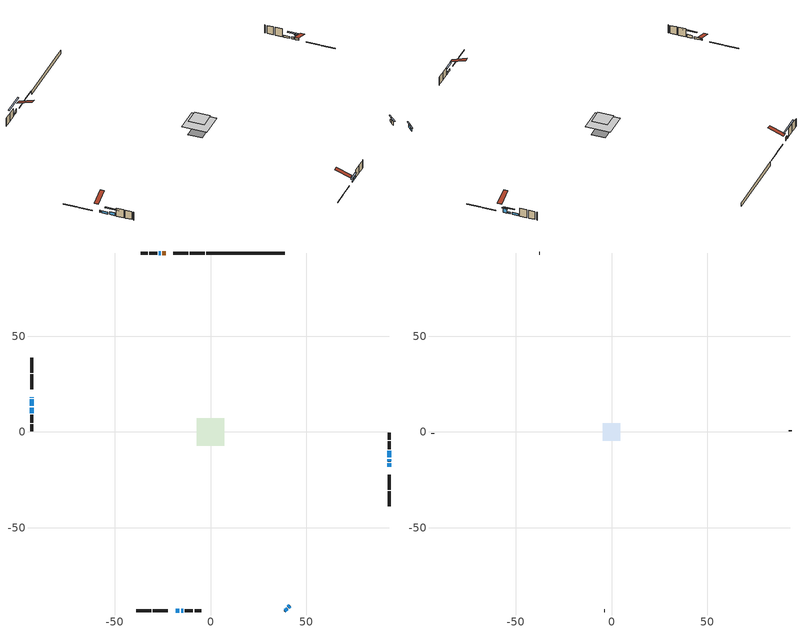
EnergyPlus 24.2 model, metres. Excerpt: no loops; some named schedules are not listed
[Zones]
conditioned space
 floor outside (Floor1 construction): -1.24,-1.24 -1.24,1.24 1.24,1.24 1.24,-1.24 z0.61
 floor adiabatic (AdiabaticFloorConstruction): -7.07,-7.07 -7.07,7.07 7.07,7.07 7.07,-7.07 z3.05
 floor foundation (Slab1 construction): -6.18,-4.03 -6.18,4.03 6.18,4.03 6.18,-4.03 z-1.68
 wall outside (RimJoist1 construction): -3.04,93.5 -10.77,93.5 / -38.73,-93.5 -31,-93.5 / -93.5,38.73 -93.5,31 / 93.5,-38.73 93.5,-31 z0.61:0.91
 wall outside (RimJoist2 construction): -11.7,93.5 -19.36,93.5 / -30.07,-93.5 -22.42,-93.5 / -93.5,30.07 -93.5,22.42 / 93.5,-30.07 93.5,-22.42 z0.61:0.91
 wall outside (AdiabaticWallConstruction 1): -23.51,93.5 -25.13,93.5 z0.61:2.64
 wall outside (AdiabaticWallConstruction): -93.5,18.27 -93.5,17.99 / -93.5,17.06 -93.5,13.67 / -15.41,-93.5 -14.26,-93.5 / 93.5,-13.29 93.5,-9.9 z0.61:1.83; -18.27,-93.5 -16.33,-93.5 z0.61:1.58; -26.06,93.5 -26.98,93.5 z0.61:1.5; 93.5,-18.27 93.5,-16.34 z0.61:3.05; 93.5,-15.41 93.5,-14.21 z0.61:1.81; -93.5,12.74 -93.5,9.85 z0.61:2.29; 38.73,-93.5 40.02,-92.21 z0.61:2.74; 40.68,-91.55 41.53,-90.71 z0.61:2.01
 wall outside (Wall1 construction): -27.91,93.5 -31.96,93.5 / -13.33,-93.5 -9.28,-93.5 / -93.5,8.92 -93.5,4.87 / 93.5,-8.97 93.5,-4.92 z0.61:5.49
 wall outside (Wall2 construction): -32.89,93.5 -36.44,93.5 / -8.35,-93.5 -4.8,-93.5 / -93.5,3.94 -93.5,0.38 / 93.5,-3.99 93.5,-0.43 z0.61:5.49
 wall foundation (FoundationWall1 construction): -2.11,93.5,-1.68 -2.11,93.5,0.61 34.65,93.5,0.61 34.65,93.5,0.41 38.73,93.5,0.41 38.73,93.5,-1.68
 window (WindowConstruction 8): -93.5,18.27 -93.5,17.99 z0.61:1.83
 window (WindowConstruction 6): -18.27,-93.5 -16.33,-93.5 z0.61:1.58
 window (WindowConstruction 7): -93.5,17.06 -93.5,13.67 z0.61:1.83
 window (WindowConstruction 10): -26.06,93.5 -26.98,93.5 z0.61:1.5
 window (WindowConstruction 9): -15.41,-93.5 -14.26,-93.5 z0.61:1.83
 window (WindowConstruction): 93.5,-18.27 93.5,-16.34 z0.61:3.05
 window (WindowConstruction 1): 93.5,-15.41 93.5,-14.21 z0.61:1.8
 window (WindowConstruction 2): -93.5,12.74 -93.5,9.85 z0.61:2.29
 window (WindowConstruction 3): 38.73,-93.5 40.02,-92.21 z0.61:2.74
 window (WindowConstruction 4): 40.68,-91.55 41.52,-90.71 z0.61:2.01
 window (WindowConstruction 5): 93.5,-13.28 93.5,-9.9 z0.61:1.83
 door (Door): -23.51,93.5 -25.13,93.5 z0.61:2.64
 ceiling adiabatic (AdiabaticFloorConstruction): 7.07,-7.07 7.07,7.07 -7.07,7.07 -7.07,-7.07 z3.05
attic - vented
 floor to conditioned space (Floor2 construction Reversed): -4.46,-4.46 -4.46,4.46 4.46,4.46 4.46,-4.46 z5.49
 wall outside (Wall3 construction): -37.37,93.5 -37.8,93.5 / -3.87,-93.5 -3.44,-93.5 / -93.5,-0.55 -93.5,-0.98 / 93.5,0.5 93.5,0.92 z0.61:5.49
 roof outside (Roof1 construction): -22.58,93.5,5.49 -22.58,84.81,8.39 -20.29,84.81,8.39 -20.29,93.5,5.49; -19.2,-93.5,5.49 -19.2,-84.81,8.39 -21.49,-84.81,8.39 -21.49,-93.5,5.49; -93.5,19.2,5.49 -84.81,19.2,8.39 -84.81,21.49,8.39 -93.5,21.49,5.49; 93.5,-19.2,5.49 84.81,-19.2,8.39 84.81,-21.49,8.39 93.5,-21.49,5.49
shading: -13.89,-93.5 -20.71,-93.5 -20.71,-94.11 -13.89,-94.11 z4.02; -33.08,93.5 -19.96,93.5 -19.96,94.11 -33.08,94.11 z7.6; 93.5,-15.73 93.5,-18.88 94.11,-18.88 94.11,-15.73 z3.66; 93.5,-11.77 93.5,-17.85 94.11,-17.85 94.11,-11.77 z4.25; -93.5,7.41 -93.5,15.19 -94.11,15.19 -94.11,7.41 z4.73; 40.67,-91.56 38.09,-94.15 38.52,-94.58 41.1,-92 z3.65; 42.6,-89.63 39.6,-92.63 40.04,-93.06 43.03,-90.06 z3.53
[Building]
Building 1: Terrain=Suburbs
[Site:Location]
Windsor AP_ON: Latitude {deg}=42.28; Longitude {deg}=-82.96; Time Zone {hr}=-5; Elevation {m}=190; Keep Site Location Information=Yes
[Site:GroundTemperature:Shallow]
6.34957, 4.46684, 4.31606, 5.20952, 8.79623, 12.3662, 15.4612, 17.4219, 17.5884, 15.9938, 12.9777, 9.51722
[Site:WaterMainsTemperature]
Calculation Method=Schedule; Temperature Schedule=mains temperature schedule
[Material] Roughness=Rough; Thermal Absorptance=0.9
Name | Thickness {m} | Conductivity {W/m-K} | Density {kg/m3} | Specific Heat {J/kg-K} | Solar Absorptance | Visible Absorptance
asphalt or fiberglass shingles | 0.00635 | 0.162714 | 1121.4 | 1465.45 | 0.4 | 0.4
ceiling loosefill ins | 0.0846667 | 0.0480833 | 16.02 | 1046.75 | 0.7 | 0.7
ceiling stud and cavity | 0.1397 | 0.112217 | 65.682 | 1177.47 | 0.7 | 0.7
concrete 4.0 in. | 0.1016 | 1.803125 | 2242.8 | 837.4 | 0.7 | 0.7
concrete 8.0 in. | 0.2032 | 1.803125 | 2242.8 | 837.4 | 0.7 | 0.7
door material | 0.04445 | 0.053851 | 512.64 | 1214.23 | 0.7 | 0.7
exterior vertical ins | 0.0457286 | 0.029427 | 32.04 | 1214.23 | 0.7 | 0.7
floor covering | 0.0127 | 0.0433444 | 54.468 | 1339.84 | 0.6 | 0.6
floor rigid ins | 0.051816 | 0.029427 | 32.04 | 1214.23 | 0.7 | 0.7
floor rigid ins 1; wall rigid ins | 0.512978 | 0.029427 | 32.04 | 1214.23 | 0.7 | 0.7
floor stud and cavity | 0.1397 | 0.35546 | 92.3553 | 1139.71 | 0.7 | 0.7
floor stud and cavity 1 | 0.1397 | 1.75129 | 37.0049 | 1207.88 | 0.7 | 0.7
furniture material conditioned space 1 | 0.1524 | 0.115458 | 640.8 | 1214.23 | 0.6 | 0.6
gypsum board | 0.0127 | 0.160291 | 801 | 837.4 | 0.6 | 0.6
gypsum board 1 | 0.0127 | 0.160291 | 801 | 837.4 | 0.7 | 0.7
osb sheathing 0.5 in. | 0.0127 | 0.115458 | 512.64 | 1214.23 | 0.7 | 0.7
osb sheathing 0.75 in. | 0.01905 | 0.115458 | 512.64 | 1214.23 | 0.7 | 0.7
osb sheathing 2.0 in. | 0.0508 | 0.115458 | 512.64 | 1214.23 | 0.7 | 0.7
rim joist stud and cavity | 0.0508 | 0.0451784 | 125.044 | 1163.47 | 0.6 | 0.6
rim joist stud and cavity 1 | 0.0508 | 0.0293316 | 125.044 | 1163.47 | 0.6 | 0.6
wall stud and cavity | 0.1397 | 0.0817921 | 139.0536 | 1170.24 | 0.7 | 0.7
wall stud and cavity 1 | 0.1397 | 0.0943382 | 139.0536 | 1170.24 | 0.7 | 0.7
wall stud and cavity 2 | 0.0889 | 6.9971 | 50.32683 | 1063.81 | 0.6 | 0.6
wall stud and cavity 3 | 0.0889 | 0.380278 | 52.3479 | 1209.89 | 0.7 | 0.7
wall stud and cavity 4 | 0.0889 | 0.391764 | 83.0341 | 1211.67 | 0.7 | 0.7
wood siding | 0.0254 | 0.102417 | 544.68 | 1172.36 | 0.4 | 0.4
wood siding 1 | 0.00254 | 0.102417 | 544.68 | 1172.36 | 0.4 | 0.4
wood siding 2; wood siding 3; wood siding 4 | 0.0254 | 0.102417 | 544.68 | 1172.36 | 0.7 | 0.7
[WindowMaterial:SimpleGlazingSystem]
Name | U-Factor {W/m2-K} | Solar Heat Gain Coefficient
WindowMaterial | 2.76859 | 0.62
WindowMaterial 1 | 2.836161 | 0.56
WindowMaterial 2 | 2.75269 | 0.66
WindowMaterial 3 | 2.11562 | 0.55
WindowMaterial 4 | 2.82651 | 0.57
WindowMaterial 5 | 2.8214 | 0.58
WindowMaterial 6 | 2.83673 | 0.6
WindowMaterial 7 | 7.36948 | 0.48
WindowMaterial 8 | 2.82537 | 0.61
WindowMaterial 9 | 2.99401 | 0.39
[Construction]
AdiabaticFloorConstruction: floor stud and cavity 1, floor rigid ins 1, osb sheathing 0.75 in., floor covering
AdiabaticWallConstruction: wood siding 3, wall rigid ins, wall stud and cavity 3, gypsum board
AdiabaticWallConstruction 1: wood siding 4, wall rigid ins, wall stud and cavity 3, gypsum board
Door: door material
Floor1 construction: floor stud and cavity, floor rigid ins, osb sheathing 0.75 in., floor covering
Floor2 construction Reversed: gypsum board, ceiling stud and cavity, ceiling loosefill ins
FoundationWall1 construction: concrete 8.0 in., gypsum board 1
furniture construction conditioned space 1: furniture material conditioned space 1
PartitionWallConstruction: gypsum board, wall stud and cavity 4, gypsum board
RimJoist1 construction: wood siding 2, osb sheathing 2.0 in., rim joist stud and cavity
RimJoist2 construction: wood siding 2, osb sheathing 2.0 in., rim joist stud and cavity 1
Roof1 construction: asphalt or fiberglass shingles
Slab1 construction: concrete 4.0 in.
Wall1 construction: wood siding, osb sheathing 0.5 in., wall stud and cavity, gypsum board
Wall2 construction: wood siding, osb sheathing 0.5 in., wall stud and cavity 1, gypsum board
Wall3 construction: wood siding 1, wall stud and cavity 2
WindowConstruction: WindowMaterial
WindowConstruction 1: WindowMaterial 1
WindowConstruction 10: WindowMaterial 9
WindowConstruction 2: WindowMaterial 2
WindowConstruction 3: WindowMaterial 3
WindowConstruction 4: WindowMaterial 4
WindowConstruction 5; WindowConstruction 7: WindowMaterial 5
WindowConstruction 6: WindowMaterial 6
WindowConstruction 8: WindowMaterial 7
WindowConstruction 9: WindowMaterial 8
[Zone] Multiplier=1; Part of Total Floor Area=Yes
Name | Volume {m3}
attic - vented | 37.5075
conditioned space | 752.7
[Space]
Name | Zone | Volume {m3}
attic - vented 1 | attic - vented | 37.5075
conditioned space 1 | conditioned space | 752.7
[ZoneInfiltration:EffectiveLeakageArea]
infil attic - vented 1: Zone or Space=attic - vented 1; Schedule=Always On Discrete; Effective Air Leakage Area {cm2}=3542.67; Stack Coefficient=0.000540691; Wind Coefficient=1.57107e-05
[ZoneMixing]
whole house fan mix: Zone or Space=attic - vented; Schedule=Always On Continuous; Design Flow Rate Calculation Method=Flow/Zone; Design Flow Rate {m3/s}=0; Source Zone or Space=conditioned space
[SurfaceProperty:ExposedFoundationPerimeter]
Slab1: Exposed Perimeter Calculation Method=TotalExposedPerimeter; Total Exposed Perimeter {m}=40.844
[InternalMass] Zone or ZoneList=conditioned space; Space or SpaceList=conditioned space 1
Name | Construction | Surface Area {m2}
furniture mass conditioned space 1 | furniture construction conditioned space 1 | 122.36
partition wall mass | PartitionWallConstruction | 305.9
[Lights]
interior lighting: Zone or ZoneList or Space or SpaceList=conditioned space 1; Schedule=interior lighting schedule; Design Level Calculation Method=LightingLevel; Lighting Level {W}=343.2; Return Air Fraction=0; Fraction Radiant=0.6; Fraction Visible=0.2; Fraction Replaceable=1
[People]
occupants: Zone or ZoneList or Space or SpaceList=conditioned space 1; Number of People Schedule=occupants schedule; Number of People Calculation Method=People; Number of People=3; Fraction Radiant=0.314171; Sensible Heat Fraction=0.56303; Activity Level Schedule=occupants activity schedule; Carbon Dioxide Generation Rate {m3/s-W}=0; Enable ASHRAE 55 Comfort Warnings=No; Mean Radiant Temperature Calculation Type=EnclosureAveraged
[ElectricEquipment] Zone or ZoneList or Space or SpaceList=conditioned space 1; Design Level Calculation Method=EquipmentLevel
Name | Schedule | Design Level {W} | Fraction Latent | Fraction Radiant | Fraction Lost
clothes dryer | clothes dryer schedule | 140.772 | 0.015 | 0.081 | 0.85
clothes washer | clothes washer schedule | 32.1985 | 0.03 | 0.162 | 0.7
cooking range | cooking range schedule | 215.147 | 0.08 | 0.432 | 0.2
dishwasher | dishwasher schedule | 66.8632 | 0.3 | 0.18 | 0.4
fridge | fridge schedule | 72.9452 | 0 | 0.6 | 0
mech vent bath fan 0 | mech vent bath fan 0 schedule | 50.2 | 0 | 0 | 1
mech vent bath fan 1 | mech vent bath fan 1 schedule | 50.2 | 0 | 0 | 1
mech vent house fan | mech vent house fan schedule | 0 | 0 | 0 | 1
mech vent house fan cfis | mech vent house fan cfis schedule | 0 | 0 | 0 | 0
mech vent range fan 0 | mech vent range fan 0 schedule | 57 | 0 | 0 | 1
misc plug loads | misc plug loads schedule | 494.7 | 0.045 | 0.513 | 0.1
whole house fan | Always On Discrete | 0 | 0 | 0 | 1
[OtherEquipment] Zone or ZoneList or Space or SpaceList=conditioned space 1; Design Level Calculation Method=EquipmentLevel
Name | Fuel Type | Schedule | Design Level {W} | Fraction Latent | Fraction Radiant | Fraction Lost
clothes dryer 1 | Electricity | clothes dryer schedule | 0 | 0.015 | 0.081 | 0.85
cooking range 1 | Electricity | cooking range schedule | 0 | 0.08 | 0.432 | 0.2
general water use latent | None | general water use schedule | 62.594 | 1 | 0 | 0
general water use sensible | None | general water use schedule | -61.6891 | 0 | 0.6 | 0
mech vent house fan latent load | None | Always On Discrete | 0 | 1 | 0 | 0
mech vent house fan sensible load | None | Always On Discrete | 0 | 0 | 0 | 0
water heater energy adjustment1 | NaturalGas | Always On Discrete | 0.01 | 0 | 0 | 1
[ZoneInfiltration:DesignFlowRate] Zone or ZoneList or Space or SpaceList=conditioned space 1; Schedule=Always On Discrete; Design Flow Rate Calculation Method=Flow/Zone; Design Flow Rate {m3/s}=0
infil flow; natural vent flow; whole house fan flow
[AvailabilityManager:Scheduled]
central ac and furnace airloop Availability Manager: Schedule=Always On Discrete
[Foundation:Kiva]
Foundation Kiva 1: Initial Indoor Air Temperature {C}=18; Wall Height Above Grade {m}=0.609996; Wall Depth Below Slab {m}=0.2032; Custom Block Material Name 1=exterior vertical ins; Custom Block Depth 1 {m}=2.28999; Custom Block X Position 1 {m}=0.2159; Custom Block Z Position 1 {m}=0
[Foundation:Kiva:Settings]
Soil Conductivity {W/m-K}=0.849921; Soil Density {kg/m3}=1842.3; Soil Specific Heat {J/kg-K}=418.7; Ground Solar Absorptivity=0.9; Ground Thermal Absorptivity=0.9; Ground Surface Roughness {m}=0.03; Far-Field Width {m}=40; Deep-Ground Boundary Condition=ZeroFlux; Deep-Ground Depth {m}=40; Minimum Cell Dimension {m}=0.2; Maximum Cell Growth Coefficient=3; Simulation Timestep=Timestep
[Exterior:Lights]
exterior lighting: Schedule=exterior lighting schedule; Design Level {W}=75.6
[EnergyManagementSystem:GlobalVariable]
central_ac_and_furnace_airloop_Fan_RTF
infil_program_Qfan
infil_program_Qinf
natural_vent_program_Qnv
natural_vent_program_Qwhf
[EnergyManagementSystem:Sensor]
Name | Output:Variable or Output:Meter Index Key | Output:Variable or Output:Meter
airflow_gain | infil flow | Infiltration Sensible Heat Gain Energy
airflow_gain_1 | natural vent flow | Infiltration Sensible Heat Gain Energy
airflow_gain_2 | whole house fan flow | Infiltration Sensible Heat Gain Energy
airflow_loss | infil flow | Infiltration Sensible Heat Loss Energy
airflow_loss_1 | natural vent flow | Infiltration Sensible Heat Loss Energy
airflow_loss_2 | whole house fan flow | Infiltration Sensible Heat Loss Energy
clg_load_cond |  | Cooling:EnergyTransfer:Zone:CONDITIONED SPACE
clg_sp_s; clg_sp_s_1 | cooling setpoint | Schedule Value
clothes_dryer_exhaust_0_sch_s | clothes dryer exhaust 0 schedule | Schedule Value
cool_season | cooling season schedule | Schedule Value
htg_load_cond |  | Heating:EnergyTransfer:Zone:CONDITIONED SPACE
htg_sp_s; htg_sp_s_1 | heating setpoint | Schedule Value
ig_ee_conv | clothes dryer | Electric Equipment Convective Heating Energy
ig_ee_conv_2 | cooking range | Electric Equipment Convective Heating Energy
ig_ee_conv_4 | fridge | Electric Equipment Convective Heating Energy
ig_ee_conv_5 | misc plug loads | Electric Equipment Convective Heating Energy
ig_ee_conv_6 | whole house fan | Electric Equipment Convective Heating Energy
ig_ee_rad | clothes dryer | Electric Equipment Radiant Heating Energy
ig_ee_rad_2 | cooking range | Electric Equipment Radiant Heating Energy
ig_ee_rad_4 | fridge | Electric Equipment Radiant Heating Energy
ig_ee_rad_5 | misc plug loads | Electric Equipment Radiant Heating Energy
ig_ee_rad_6 | whole house fan | Electric Equipment Radiant Heating Energy
ig_lgt_conv | interior lighting | Lights Convective Heating Energy
ig_lgt_rad | interior lighting | Lights Radiant Heating Energy
ig_lgt_vis | interior lighting | Lights Visible Radiation Heating Energy
ig_oe_conv | clothes dryer 1 | Other Equipment Convective Heating Energy
ig_oe_conv_1 | cooking range 1 | Other Equipment Convective Heating Energy
ig_oe_conv_2 | general water use latent | Other Equipment Convective Heating Energy
ig_oe_conv_3 | general water use sensible | Other Equipment Convective Heating Energy
ig_oe_conv_4 | water heater energy adjustment1 | Other Equipment Convective Heating Energy
ig_oe_rad | clothes dryer 1 | Other Equipment Radiant Heating Energy
ig_oe_rad_1 | cooking range 1 | Other Equipment Radiant Heating Energy
ig_oe_rad_2 | general water use latent | Other Equipment Radiant Heating Energy
ig_oe_rad_3 | general water use sensible | Other Equipment Radiant Heating Energy
ig_oe_rad_4 | water heater energy adjustment1 | Other Equipment Radiant Heating Energy
ig_ppl_conv | occupants | People Convective Heating Energy
ig_ppl_rad | occupants | People Radiant Heating Energy
im_conv | furniture mass conditioned space 1 | Surface Inside Face Convection Heat Gain Energy
im_conv_1 | partition wall mass | Surface Inside Face Convection Heat Gain Energy
im_ig | furniture mass conditioned space 1 | Surface Inside Face Internal Gains Radiation Heat Gain Energy
im_ig_1 | partition wall mass | Surface Inside Face Internal Gains Radiation Heat Gain Energy
im_lgt | furniture mass conditioned space 1 | Surface Inside Face Lights Radiation Heat Gain Energy
im_lgt_1 | partition wall mass | Surface Inside Face Lights Radiation Heat Gain Energy
im_sol | furniture mass conditioned space 1 | Surface Inside Face Solar Radiation Heat Gain Energy
im_sol_1 | partition wall mass | Surface Inside Face Solar Radiation Heat Gain Energy
im_surf | furniture mass conditioned space 1 | Surface Inside Face Net Surface Thermal Radiation Heat Gain Energy
im_surf_1 | partition wall mass | Surface Inside Face Net Surface Thermal Radiation Heat Gain Energy
mech_vent_bath_fan_0_sch_s | mech vent bath fan 0 schedule | Schedule Value
mech_vent_bath_fan_1_sch_s | mech vent bath fan 1 schedule | Schedule Value
mech_vent_range_fan_0_sch_s | mech vent range fan 0 schedule | Schedule Value
mv_conv | mech vent bath fan 0 | Electric Equipment Convective Heating Energy
mv_conv_1 | mech vent bath fan 1 | Electric Equipment Convective Heating Energy
mv_conv_2 | mech vent house fan | Electric Equipment Convective Heating Energy
mv_conv_3 | mech vent house fan cfis | Electric Equipment Convective Heating Energy
mv_conv_4 | mech vent range fan 0 | Electric Equipment Convective Heating Energy
mv_conv_5 | mech vent house fan latent load | Other Equipment Convective Heating Energy
mv_conv_6 | mech vent house fan sensible load | Other Equipment Convective Heating Energy
mv_rad | mech vent bath fan 0 | Electric Equipment Radiant Heating Energy
mv_rad_1 | mech vent bath fan 1 | Electric Equipment Radiant Heating Energy
mv_rad_2 | mech vent house fan | Electric Equipment Radiant Heating Energy
mv_rad_3 | mech vent house fan cfis | Electric Equipment Radiant Heating Energy
mv_rad_4 | mech vent range fan 0 | Electric Equipment Radiant Heating Energy
mv_rad_5 | mech vent house fan latent load | Other Equipment Radiant Heating Energy
mv_rad_6 | mech vent house fan sensible load | Other Equipment Radiant Heating Energy
natural_vent_s | natural vent schedule | Schedule Value
out_pb_s |  | Site Outdoor Air Barometric Pressure
out_wt_s |  | Site Outdoor Air Humidity Ratio
site_vw_s |  | Site Wind Speed
ss_back_out | Window1 | Surface Window Shortwave from Zone Back Out Window Heat Transfer Rate
ss_back_out_1 | Window11 | Surface Window Shortwave from Zone Back Out Window Heat Transfer Rate
ss_back_out_10 | Window9 | Surface Window Shortwave from Zone Back Out Window Heat Transfer Rate
ss_back_out_2 | Window13 | Surface Window Shortwave from Zone Back Out Window Heat Transfer Rate
ss_back_out_3 | Window15 | Surface Window Shortwave from Zone Back Out Window Heat Transfer Rate
ss_back_out_4 | Window3 | Surface Window Shortwave from Zone Back Out Window Heat Transfer Rate
ss_back_out_5 | Window4 | Surface Window Shortwave from Zone Back Out Window Heat Transfer Rate
ss_back_out_6 | Window5 | Surface Window Shortwave from Zone Back Out Window Heat Transfer Rate
ss_back_out_7 | Window6 | Surface Window Shortwave from Zone Back Out Window Heat Transfer Rate
ss_back_out_8 | Window7 | Surface Window Shortwave from Zone Back Out Window Heat Transfer Rate
ss_back_out_9 | Window8 | Surface Window Shortwave from Zone Back Out Window Heat Transfer Rate
ss_conv | Door1 | Surface Inside Face Convection Heat Gain Energy
ss_conv_1 | Window1 | Surface Inside Face Convection Heat Gain Energy
ss_conv_10 | Window8 | Surface Inside Face Convection Heat Gain Energy
ss_conv_11 | Window9 | Surface Inside Face Convection Heat Gain Energy
ss_conv_2 | Window11 | Surface Inside Face Convection Heat Gain Energy
ss_conv_3 | Window13 | Surface Inside Face Convection Heat Gain Energy
ss_conv_4 | Window15 | Surface Inside Face Convection Heat Gain Energy
ss_conv_5 | Window3 | Surface Inside Face Convection Heat Gain Energy
ss_conv_6 | Window4 | Surface Inside Face Convection Heat Gain Energy
ss_conv_7 | Window5 | Surface Inside Face Convection Heat Gain Energy
ss_conv_8 | Window6 | Surface Inside Face Convection Heat Gain Energy
ss_conv_9 | Window7 | Surface Inside Face Convection Heat Gain Energy
ss_ig | Door1 | Surface Inside Face Internal Gains Radiation Heat Gain Energy
ss_ig_1 | Window1 | Surface Inside Face Internal Gains Radiation Heat Gain Energy
ss_ig_10 | Window8 | Surface Inside Face Internal Gains Radiation Heat Gain Energy
ss_ig_11 | Window9 | Surface Inside Face Internal Gains Radiation Heat Gain Energy
ss_ig_2 | Window11 | Surface Inside Face Internal Gains Radiation Heat Gain Energy
ss_ig_3 | Window13 | Surface Inside Face Internal Gains Radiation Heat Gain Energy
ss_ig_4 | Window15 | Surface Inside Face Internal Gains Radiation Heat Gain Energy
ss_ig_5 | Window3 | Surface Inside Face Internal Gains Radiation Heat Gain Energy
ss_ig_6 | Window4 | Surface Inside Face Internal Gains Radiation Heat Gain Energy
ss_ig_7 | Window5 | Surface Inside Face Internal Gains Radiation Heat Gain Energy
ss_ig_8 | Window6 | Surface Inside Face Internal Gains Radiation Heat Gain Energy
ss_ig_9 | Window7 | Surface Inside Face Internal Gains Radiation Heat Gain Energy
ss_lgt | Door1 | Surface Inside Face Lights Radiation Heat Gain Energy
ss_sol | Door1 | Surface Inside Face Solar Radiation Heat Gain Energy
ss_surf | Door1 | Surface Inside Face Net Surface Thermal Radiation Heat Gain Energy
ss_surf_1 | Window1 | Surface Inside Face Net Surface Thermal Radiation Heat Gain Energy
ss_surf_10 | Window8 | Surface Inside Face Net Surface Thermal Radiation Heat Gain Energy
ss_surf_11 | Window9 | Surface Inside Face Net Surface Thermal Radiation Heat Gain Energy
ss_surf_2 | Window11 | Surface Inside Face Net Surface Thermal Radiation Heat Gain Energy
ss_surf_3 | Window13 | Surface Inside Face Net Surface Thermal Radiation Heat Gain Energy
ss_surf_4 | Window15 | Surface Inside Face Net Surface Thermal Radiation Heat Gain Energy
ss_surf_5 | Window3 | Surface Inside Face Net Surface Thermal Radiation Heat Gain Energy
ss_surf_6 | Window4 | Surface Inside Face Net Surface Thermal Radiation Heat Gain Energy
ss_surf_7 | Window5 | Surface Inside Face Net Surface Thermal Radiation Heat Gain Energy
ss_surf_8 | Window6 | Surface Inside Face Net Surface Thermal Radiation Heat Gain Energy
ss_surf_9 | Window7 | Surface Inside Face Net Surface Thermal Radiation Heat Gain Energy
ss_trans_in | Window1 | Surface Window Transmitted Solar Radiation Rate
ss_trans_in_1 | Window11 | Surface Window Transmitted Solar Radiation Rate
ss_trans_in_10 | Window9 | Surface Window Transmitted Solar Radiation Rate
ss_trans_in_2 | Window13 | Surface Window Transmitted Solar Radiation Rate
ss_trans_in_3 | Window15 | Surface Window Transmitted Solar Radiation Rate
ss_trans_in_4 | Window3 | Surface Window Transmitted Solar Radiation Rate
ss_trans_in_5 | Window4 | Surface Window Transmitted Solar Radiation Rate
ss_trans_in_6 | Window5 | Surface Window Transmitted Solar Radiation Rate
ss_trans_in_7 | Window6 | Surface Window Transmitted Solar Radiation Rate
ss_trans_in_8 | Window7 | Surface Window Transmitted Solar Radiation Rate
ss_trans_in_9 | Window8 | Surface Window Transmitted Solar Radiation Rate
ss_trans_out | Window1 | Surface Inside Face Initial Transmitted Diffuse Transmitted Out Window Solar Radiation Rate
ss_trans_out_1 | Window11 | Surface Inside Face Initial Transmitted Diffuse Transmitted Out Window Solar Radiation Rate
ss_trans_out_10 | Window9 | Surface Inside Face Initial Transmitted Diffuse Transmitted Out Window Solar Radiation Rate
ss_trans_out_2 | Window13 | Surface Inside Face Initial Transmitted Diffuse Transmitted Out Window Solar Radiation Rate
ss_trans_out_3 | Window15 | Surface Inside Face Initial Transmitted Diffuse Transmitted Out Window Solar Radiation Rate
ss_trans_out_4 | Window3 | Surface Inside Face Initial Transmitted Diffuse Transmitted Out Window Solar Radiation Rate
ss_trans_out_5 | Window4 | Surface Inside Face Initial Transmitted Diffuse Transmitted Out Window Solar Radiation Rate
ss_trans_out_6 | Window5 | Surface Inside Face Initial Transmitted Diffuse Transmitted Out Window Solar Radiation Rate
ss_trans_out_7 | Window6 | Surface Inside Face Initial Transmitted Diffuse Transmitted Out Window Solar Radiation Rate
ss_trans_out_8 | Window7 | Surface Inside Face Initial Transmitted Diffuse Transmitted Out Window Solar Radiation Rate
ss_trans_out_9 | Window8 | Surface Inside Face Initial Transmitted Diffuse Transmitted Out Window Solar Radiation Rate
s_conv | Floor1 | Surface Inside Face Convection Heat Gain Energy
s_conv_1 | Floor2 | Surface Inside Face Convection Heat Gain Energy
s_conv_10 | RimJoist2:180 | Surface Inside Face Convection Heat Gain Energy
s_conv_11 | RimJoist2:270 | Surface Inside Face Convection Heat Gain Energy
s_conv_12 | RimJoist2:90 | Surface Inside Face Convection Heat Gain Energy
s_conv_13 | Slab1 | Surface Inside Face Convection Heat Gain Energy
s_conv_14 | Wall1:0 | Surface Inside Face Convection Heat Gain Energy
